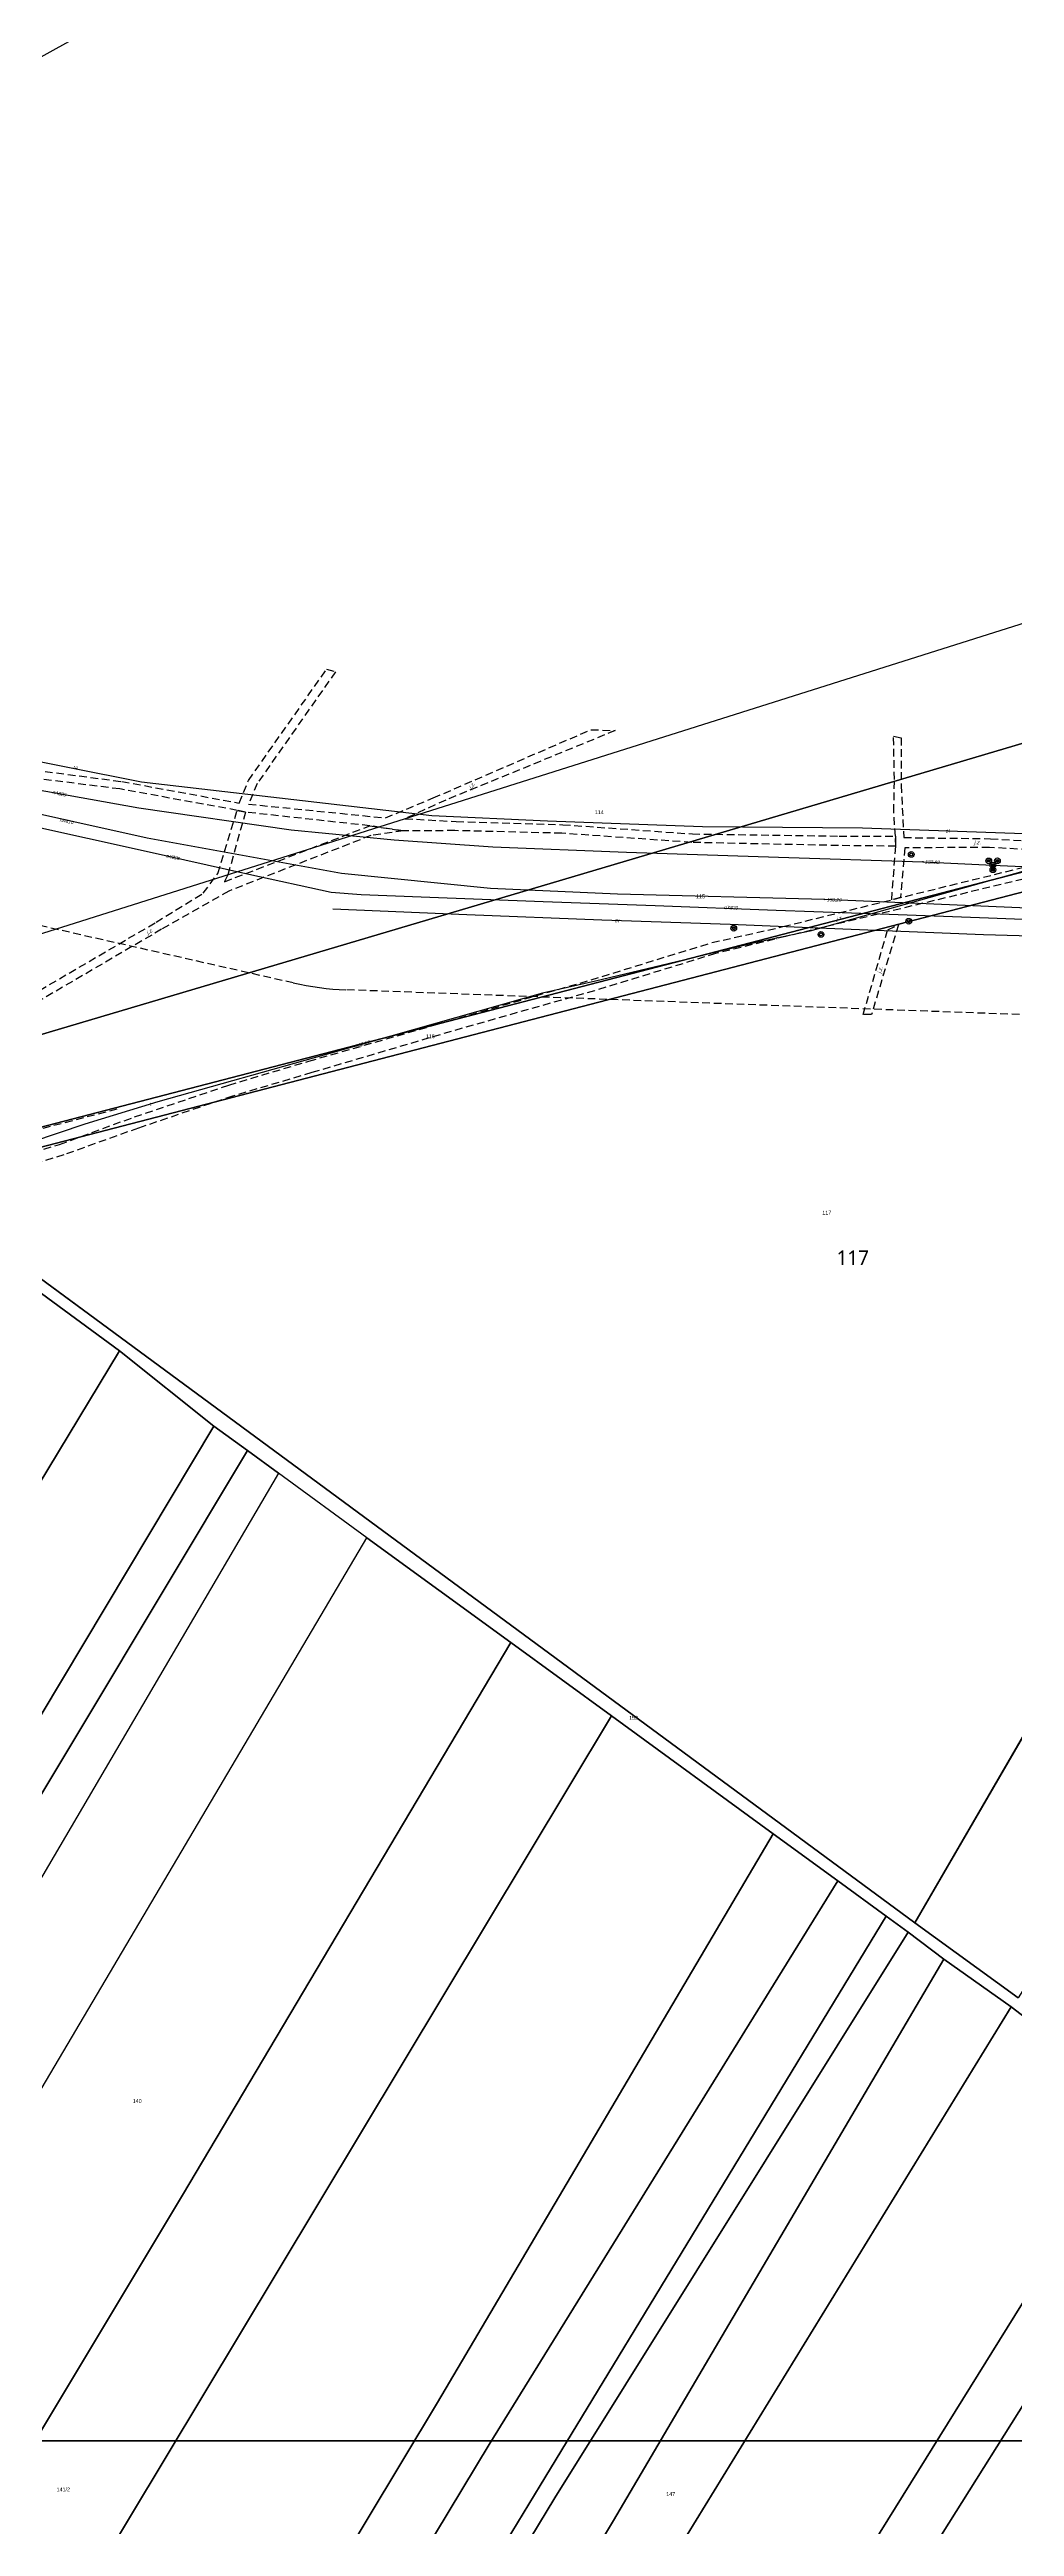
# Model space of a CAD drawing. Header units: metres. Extents: x 7542702 to 7555152, y 5804026 to 5815503.
# Drawn here: x 7547594 to 7547847, y 5806452 to 5807100 of the extents above; entities that cross this region are included whole.
import ezdxf

# ---------------------------------------------------------------- set-up
doc = ezdxf.new("R2010")
doc.units = ezdxf.units.M
doc.linetypes.add('4001', pattern=[0])
doc.linetypes.add('4003', pattern=[3, 2, -1])
for name, color, linetype in [('Drogi', 135, 'Continuous'), ('Dzialki', 165, 'Continuous'), ('Linie_napowietrzne', 184, 'Continuous'), ('Projekty', 252, 'Continuous'), ('Uz_Specjalne', 7, 'Continuous'), ('Uz_Telekomunikacja', 252, 'Continuous')]:
    doc.layers.add(name, color=color, linetype=linetype)
doc.styles.get("Standard").update_dxf_attribs({"font": 'arial.ttf'})

# ---------------------------------------------------------------- blocks, each defined once
blk = doc.blocks.new('1524')
at = {"layer": 'Drogi', "color": 8, "linetype": 'Continuous'}
for radius in [1.5, 0.75]:
    blk.add_circle((0, 0), radius, dxfattribs=at)
blk = doc.blocks.new('1525')
at = {"layer": 'Drogi', "color": 8, "linetype": 'Continuous'}
for radius in [1.5, 0.75, 0.65, 0.55, 0.45, 0.35, 0.25, 0.15]:
    blk.add_circle((0, 0), radius, dxfattribs=at)
blk = doc.blocks.new('1361')
at = {"layer": 'Linie_napowietrzne', "color": 184, "linetype": 'Continuous'}
blk.add_circle((0, 0), 0.5, dxfattribs=at)
blk = doc.blocks.new('1796')
at = {"layer": 'Uz_Specjalne', "color": 7, "linetype": 'Continuous'}
for radius in [0.16, 0.08]:
    blk.add_circle((0, 0), radius, dxfattribs=at)
blk = doc.blocks.new('1756')
at = {"layer": 'Uz_Telekomunikacja', "color": 220, "linetype": 'Continuous'}
for radius in [0.16, 0.08]:
    blk.add_circle((0, 0), radius, dxfattribs=at)

msp = doc.modelspace()

# ---------------------------------------------------------------- linework, layer by layer
at = {"layer": 'Defpoints', "color": 4, "lineweight": 70}
msp.add_lwpolyline([(7547468.78, 5806474.47), (7547861.29, 5806474.47), (7547861.29, 5806191.07), (7547468.78, 5806191.07)], close=True, dxfattribs=at)
at = {"layer": 'Drogi', "color": 8, "linetype": '4003'}
for p, q in [((7547646.5, 5806908.8), (7547666.92, 5806937.85)), ((7547669.26, 5806937.21), (7547648.76, 5806907.95)), ((7547666.92, 5806937.85), (7547669.26, 5806937.21)), ((7547694.8, 5806904.2), (7547736.06, 5806922.05)), ((7547742.36, 5806921.8), (7547698.07, 5806903.64)), ((7547736.06, 5806922.05), (7547742.36, 5806921.8)), ((7547815.43, 5806909.04), (7547815.22, 5806920.38)), ((7547815.22, 5806920.38), (7547817.23, 5806919.94)), ((7547817.23, 5806919.94), (7547817.18, 5806907.51)), ((7547612.84, 5806906.54), (7547581.07, 5806910.54)), ((7547581.38, 5806912.69), (7547613.35, 5806908.5)), ((7547613.35, 5806908.5), (7547644.08, 5806902.86)), ((7547644.08, 5806902.86), (7547646.5, 5806908.8)), ((7547815.27, 5806900.59), (7547815.43, 5806909.04)), ((7547643.54, 5806900.95), (7547612.84, 5806906.54)), ((7547648.76, 5806907.95), (7547646.48, 5806902.58)), ((7547646.48, 5806902.58), (7547682.31, 5806898.98)), ((7547682.31, 5806898.98), (7547694.8, 5806904.2)), ((7547698.07, 5806903.64), (7547687.48, 5806898.77)), ((7547817.18, 5806907.51), (7547817.9, 5806893.84)), ((7547638.46, 5806884.46), (7547643.54, 5806900.95)), ((7547640.23, 5806882.28), (7547678.21, 5806896.91)), ((7547645.71, 5806900.48, 133.6), (7547641.1, 5806884.1)), ((7547645.71, 5806900.48, 133.6), (7547643.54, 5806900.95)), ((7547643.54, 5806900.95), (7547645.71, 5806900.48, 133.6)), ((7547678.21, 5806896.91, 133.8), (7547645.71, 5806900.48, 133.6)), ((7547687.05, 5806895.58), (7547678.21, 5806896.91, 133.8)), ((7547678.21, 5806896.91), (7547687.05, 5806895.58)), ((7547687.05, 5806895.58), (7547678.46, 5806894.36)), ((7547700.43, 5806895.65), (7547687.05, 5806895.58)), ((7547687.48, 5806898.77), (7547700.84, 5806898.02)), ((7547728.45, 5806894.96), (7547700.43, 5806895.65)), ((7547700.84, 5806898.02), (7547728.71, 5806897.2)), ((7547728.71, 5806897.2), (7547762.58, 5806894.79)), ((7547786.27, 5806870.53), (7547912.21, 5806901.62, 134.58)), ((7547913.31, 5806898.46, 134.68), (7547786.98, 5806867.96)), ((7547815.7, 5806894.2), (7547815.27, 5806900.59)), ((7547678.46, 5806894.36), (7547641.34, 5806879.84)), ((7547762.41, 5806892.56), (7547728.45, 5806894.96)), ((7547800.78, 5806891.74), (7547762.41, 5806892.56)), ((7547762.58, 5806894.79), (7547800.99, 5806894.21)), ((7547815.78, 5806891.57), (7547800.78, 5806891.74)), ((7547800.99, 5806894.21), (7547815.7, 5806894.2)), ((7547814.73, 5806877.58), (7547815.78, 5806891.57)), ((7547815.7, 5806894.2), (7547815.78, 5806891.57)), ((7547815.78, 5806891.57), (7547815.7, 5806894.2)), ((7547818.19, 5806891.15), (7547817.06, 5806878.12)), ((7547817.9, 5806893.84), (7547840.56, 5806893.53)), ((7547840.29, 5806891.25), (7547818.19, 5806891.15)), ((7547856.62, 5806890.32), (7547840.29, 5806891.25)), ((7547840.56, 5806893.53), (7547858.41, 5806892.49)), ((7547634.67, 5806879.28), (7547638.46, 5806884.46)), ((7547641.1, 5806884.1), (7547640.23, 5806882.28)), ((7547622.33, 5806871.67), (7547634.67, 5806879.28)), ((7547641.34, 5806879.84), (7547623.76, 5806869.85)), ((7547817.06, 5806878.12), (7547814.73, 5806877.58)), ((7547581.48, 5806847.79), (7547622.33, 5806871.67)), ((7547623.76, 5806869.85), (7547584.76, 5806847.01)), ((7547767.71, 5806866.36), (7547786.27, 5806870.53)), ((7547807.27, 5806847.54), (7547813.68, 5806869.73)), ((7547816.47, 5806870.96), (7547809.45, 5806847.56)), ((7547813.68, 5806869.73), (7547816.47, 5806870.96)), ((7547736.14, 5806856.63), (7547767.71, 5806866.36)), ((7547768.67, 5806863.48), (7547736.98, 5806853.76)), ((7547786.98, 5806867.96), (7547768.67, 5806863.48)), ((7547698.63, 5806845.78), (7547736.14, 5806856.63)), ((7547736.98, 5806853.76), (7547699.48, 5806843.12)), ((7547662.3, 5806835.35), (7547698.63, 5806845.78)), ((7547809.45, 5806847.56), (7547807.27, 5806847.54)), ((7547699.48, 5806843.12), (7547663.05, 5806832.34)), ((7547641.39, 5806829.1), (7547662.3, 5806835.35)), ((7547663.05, 5806832.34), (7547642.34, 5806826.19)), ((7547616.71, 5806820.77), (7547641.39, 5806829.1)), ((7547642.34, 5806826.19), (7547617.69, 5806817.83)), ((7547597.1, 5806813.56), (7547616.71, 5806820.77)), ((7547617.69, 5806817.83), (7547598.18, 5806810.83)), ((7547581.48, 5806808.89), (7547597.1, 5806813.56)), ((7547598.18, 5806810.83), (7547582.15, 5806806.01))]:
    msp.add_line(p, q, dxfattribs=at)
at = {"layer": 'Dzialki'}
for p, q in [((7547622.44, 5807114.8), (7547429.92, 5807008.16)), ((7547532.7, 5806849.9), (7547860.21, 5806953.38)), ((7547545.86, 5806828.58), (7547881.53, 5806928.18)), ((7547881.53, 5806928.18), (7547545.86, 5806828.58)), ((7547902.28, 5806898.68), (7547557.88, 5806809.11)), ((7547557.88, 5806809.11), (7547902.28, 5806898.68)), ((7547560.22, 5806804.55), (7547903.98, 5806893.95)), ((7547903.98, 5806893.95), (7547560.22, 5806804.55)), ((7547939.27, 5806814.28), (7547820.76, 5806609.92)), ((7547820.76, 5806609.92), (7547939.27, 5806814.28)), ((7547614.56, 5806761.96), (7547557.59, 5806803.87)), ((7547557.59, 5806803.87), (7547614.56, 5806761.96)), ((7547568.59, 5806791.94), (7547612.78, 5806759.55)), ((7547568.59, 5806791.94), (7547612.78, 5806759.55)), ((7547612.78, 5806759.55), (7547568.59, 5806791.94)), ((7547453.73, 5806496.7), (7547612.78, 5806759.55)), ((7547612.78, 5806759.55), (7547453.73, 5806496.7)), ((7547612.78, 5806759.55), (7547453.73, 5806496.7)), ((7547612.78, 5806759.55), (7547637.46, 5806739.88)), ((7547637.46, 5806739.88), (7547612.78, 5806759.55)), ((7547820.76, 5806609.92), (7547614.56, 5806761.96)), ((7547614.56, 5806761.96), (7547820.76, 5806609.92)), ((7547553.72, 5806600.04), (7547637.46, 5806739.88)), ((7547637.46, 5806739.88), (7547553.72, 5806600.04)), ((7547637.46, 5806739.88), (7547646.24, 5806733.48)), ((7547646.24, 5806733.48), (7547637.46, 5806739.88)), ((7547646.24, 5806733.48), (7547562.12, 5806593.22)), ((7547562.12, 5806593.22), (7547646.24, 5806733.48)), ((7547646.24, 5806733.48), (7547654.35, 5806727.56)), ((7547654.35, 5806727.56), (7547646.24, 5806733.48)), ((7547654.35, 5806727.56), (7547566.32, 5806577.45)), ((7547677.48, 5806710.69), (7547654.35, 5806727.56)), ((7547582.61, 5806550.02), (7547677.48, 5806710.69)), ((7547677.48, 5806710.69), (7547715.13, 5806683.24)), ((7547715.13, 5806683.24), (7547677.48, 5806710.69)), ((7547715.13, 5806683.24), (7547629.19, 5806538.72)), ((7547629.19, 5806538.72), (7547715.13, 5806683.24)), ((7547715.13, 5806683.24), (7547741.42, 5806664.07)), ((7547741.42, 5806664.07), (7547715.13, 5806683.24)), ((7547653.99, 5806518.58), (7547741.42, 5806664.07)), ((7547741.42, 5806664.07), (7547653.99, 5806518.58)), ((7547741.42, 5806664.07), (7547783.72, 5806633.23)), ((7547783.72, 5806633.23), (7547741.42, 5806664.07)), ((7547695.94, 5806484.5), (7547783.72, 5806633.23)), ((7547783.72, 5806633.23), (7547695.94, 5806484.5)), ((7547783.72, 5806633.23), (7547800.62, 5806620.91)), ((7547800.62, 5806620.91), (7547783.72, 5806633.23)), ((7547709.47, 5806473.51), (7547800.62, 5806620.91)), ((7547800.62, 5806620.91), (7547709.47, 5806473.51)), ((7547800.62, 5806620.91), (7547813.24, 5806611.71)), ((7547813.24, 5806611.71), (7547800.62, 5806620.91)), ((7547722.75, 5806462.72), (7547813.24, 5806611.71)), ((7547813.24, 5806611.71), (7547722.75, 5806462.72)), ((7547813.24, 5806611.71), (7547819, 5806607.5)), ((7547819, 5806607.5), (7547813.24, 5806611.71)), ((7547726.64, 5806459.56), (7547819, 5806607.5)), ((7547819, 5806607.5), (7547726.64, 5806459.56)), ((7547819, 5806607.5), (7547828.32, 5806600.47)), ((7547828.32, 5806600.47), (7547819, 5806607.5)), ((7547847.82, 5806590.35), (7547820.76, 5806609.92)), ((7547820.76, 5806609.92), (7547847.82, 5806590.35)), ((7547741.96, 5806453.63), (7547828.32, 5806600.47)), ((7547828.32, 5806600.47), (7547741.96, 5806453.63)), ((7547828.32, 5806600.47), (7547846.01, 5806588)), ((7547846.01, 5806588), (7547828.32, 5806600.47)), ((7547846.01, 5806588), (7547681.78, 5806320.55)), ((7547681.78, 5806320.55), (7547846.01, 5806588)), ((7547846.01, 5806588), (7547880.52, 5806561.35)), ((7547880.52, 5806561.35), (7547846.01, 5806588)), ((7547715.94, 5806296.39), (7547880.52, 5806561.35)), ((7547880.52, 5806561.35), (7547715.94, 5806296.39)), ((7547726.48, 5806288.93), (7547891.64, 5806551.49)), ((7547891.64, 5806551.49), (7547726.48, 5806288.93)), ((7547629.19, 5806538.72), (7547556.66, 5806417.76)), ((7547556.66, 5806417.76), (7547629.19, 5806538.72)), ((7547581.35, 5806397.71), (7547653.99, 5806518.58)), ((7547653.99, 5806518.58), (7547581.35, 5806397.71)), ((7547623.82, 5806364.56), (7547695.94, 5806484.5)), ((7547695.94, 5806484.5), (7547623.82, 5806364.56)), ((7547637.52, 5806354.47), (7547709.47, 5806473.51)), ((7547709.47, 5806473.51), (7547637.52, 5806354.47)), ((7547651.47, 5806345.18), (7547722.75, 5806462.72)), ((7547722.75, 5806462.72), (7547651.47, 5806345.18)), ((7547655.54, 5806342.3), (7547726.64, 5806459.56)), ((7547726.64, 5806459.56), (7547655.54, 5806342.3)), ((7547669.22, 5806332.61), (7547741.96, 5806453.63)), ((7547741.96, 5806453.63), (7547669.22, 5806332.61))]:
    msp.add_line(p, q, dxfattribs=at)
at = {"layer": 'Dzialki', "flags": 128}
for points in [[(7547557.59, 5806803.87), (7547560.22, 5806804.55), (7547903.98, 5806893.95), (7547943.35, 5806912.24), (7547994.91, 5806949.69), (7548029.69, 5806981.52), (7548037.72, 5806975.76), (7547939.27, 5806814.28), (7547820.76, 5806609.92), (7547614.56, 5806761.96), (7547557.59, 5806803.87)], [(7547820.76, 5806609.92), (7547939.27, 5806814.28), (7548037.72, 5806975.76), (7548039.99, 5806973.86), (7548047.81, 5806967.32), (7548061.63, 5806955.78), (7548071.82, 5806947.26), (7547983.97, 5806803.87), (7547847.82, 5806590.35), (7547820.76, 5806609.92)]]:
    msp.add_lwpolyline(points, close=True, dxfattribs=at)
at = {"layer": 'Projekty', "linetype": '4003'}
for p, q in [((7547658.2, 5806855.8), (7547480.56, 5806896.03)), ((7547658.18, 5806855.8), (7547659.89, 5806855.44)), ((7547659.89, 5806855.44), (7547661.6, 5806855.11)), ((7547661.6, 5806855.11), (7547663.32, 5806854.83)), ((7547663.32, 5806854.83), (7547665.04, 5806854.58)), ((7547665.04, 5806854.58), (7547666.77, 5806854.38)), ((7547666.77, 5806854.38), (7547668.51, 5806854.21)), ((7547668.51, 5806854.21), (7547670.25, 5806854.09)), ((7547670.25, 5806854.09), (7547671.99, 5806854)), ((7548051.99, 5806840.03), (7547671.99, 5806854)), ((7547612.04, 5806822.76), (7547560.35, 5806809.31))]:
    msp.add_line(p, q, dxfattribs=at)
at = {"layer": 'Uz_Specjalne', "color": 7, "linetype": '4001'}
for p, q in [((7547579, 5806908.54), (7547617.79, 5806901.59)), ((7547579, 5806908.54), (7547617.79, 5806901.59)), ((7547620.02, 5806893.67), (7547577.71, 5806903.07)), ((7547620.02, 5806893.67), (7547577.71, 5806903.07)), ((7547589.82, 5806896.88, 131.84), (7547618.94, 5806890.41, 132.03)), ((7547617.79, 5806901.59), (7547657.62, 5806895.85)), ((7547617.79, 5806901.59), (7547657.62, 5806895.85)), ((7547657.62, 5806895.85), (7547684.57, 5806893.23)), ((7547657.62, 5806895.85), (7547684.57, 5806893.23)), ((7547618.94, 5806890.41, 132.03), (7547646.61, 5806884.28, 132.13)), ((7547670.85, 5806884.4), (7547620.02, 5806893.67)), ((7547670.85, 5806884.4), (7547620.02, 5806893.67)), ((7547684.57, 5806893.23), (7547710.38, 5806891.38)), ((7547684.57, 5806893.23), (7547710.38, 5806891.38)), ((7547710.38, 5806891.38), (7547745.34, 5806889.99)), ((7547710.38, 5806891.38), (7547745.34, 5806889.99)), ((7547745.34, 5806889.99), (7547785.15, 5806888.73)), ((7547745.34, 5806889.99), (7547785.15, 5806888.73)), ((7547646.61, 5806884.28, 132.13), (7547668.11, 5806879.58, 132.25)), ((7547709.82, 5806880.55), (7547670.85, 5806884.4)), ((7547709.82, 5806880.55), (7547670.85, 5806884.4)), ((7547785.15, 5806888.73), (7547822.9, 5806887.52)), ((7547785.15, 5806888.73), (7547822.9, 5806887.52)), ((7547822.9, 5806887.52), (7547841.21, 5806886.58)), ((7547822.9, 5806887.52), (7547841.21, 5806886.58)), ((7547841.21, 5806886.58), (7547880.79, 5806884.81)), ((7547841.21, 5806886.58), (7547880.79, 5806884.81)), ((7547668.11, 5806879.58, 132.25), (7547675.97, 5806878.97, 132.33)), ((7547675.97, 5806878.97, 132.33), (7547691.63, 5806878.37, 132.4)), ((7547691.63, 5806878.37, 132.4), (7547723.56, 5806877.11, 132.97)), ((7547743.01, 5806879.01), (7547709.82, 5806880.55)), ((7547743.01, 5806879.01), (7547709.82, 5806880.55)), ((7547723.56, 5806877.11, 132.97), (7547752.82, 5806876.05, 133.38)), ((7547797.12, 5806877.66), (7547743.01, 5806879.01)), ((7547797.12, 5806877.66), (7547743.01, 5806879.01)), ((7547752.82, 5806876.05, 133.38), (7547784.51, 5806874.87, 133.12)), ((7547854.31, 5806875.2), (7547797.12, 5806877.66)), ((7547854.31, 5806875.2), (7547797.12, 5806877.66)), ((7547784.51, 5806874.87, 133.12), (7547814.05, 5806873.79, 132.91)), ((7547814.05, 5806873.79, 132.91), (7547840.05, 5806872.8, 132.84)), ((7547840.05, 5806872.8, 132.84), (7547861.96, 5806872.04, 132.77))]:
    msp.add_line(p, q, dxfattribs=at)
at = {"layer": 'Uz_Telekomunikacja', "linetype": '4001'}
for p, q in [((7547618.48, 5806908.34), (7547579.12, 5806916.14)), ((7547618.48, 5806908.34), (7547579.12, 5806916.14)), ((7547694.41, 5806899.55), (7547618.48, 5806908.34)), ((7547694.41, 5806899.55), (7547618.48, 5806908.34)), ((7547724.71, 5806898.12), (7547694.41, 5806899.55)), ((7547724.71, 5806898.12), (7547694.41, 5806899.55)), ((7547765.26, 5806896.61), (7547724.71, 5806898.12)), ((7547765.26, 5806896.61), (7547724.71, 5806898.12)), ((7547807.12, 5806896.29), (7547765.26, 5806896.61)), ((7547807.12, 5806896.29), (7547765.26, 5806896.61)), ((7547889.24, 5806896.27, 133.47), (7547793.27, 5806869.37, 133.17)), ((7547854.24, 5806894.59), (7547807.12, 5806896.29)), ((7547854.24, 5806894.59), (7547807.12, 5806896.29)), ((7547703.59, 5806873.61, 132.85), (7547668.56, 5806875.09, 132.6)), ((7547738.9, 5806872.25, 133.33), (7547703.59, 5806873.61, 132.85)), ((7547772.44, 5806871.11, 133.26), (7547738.9, 5806872.25, 133.33)), ((7547795.5, 5806870.15, 133.08), (7547772.44, 5806871.11, 133.26)), ((7547793.27, 5806869.37, 133.17), (7547778.96, 5806866.29, 133.27)), ((7547817.09, 5806869.26, 132.85), (7547795.5, 5806870.15, 133.08)), ((7547778.96, 5806866.29, 133.27), (7547760.27, 5806861.8, 133.27)), ((7547838.73, 5806868.38, 132.95), (7547817.09, 5806869.26, 132.85)), ((7547861.79, 5806867.71, 133.14), (7547838.73, 5806868.38, 132.95)), ((7547760.27, 5806861.8, 133.27), (7547737.26, 5806856.24, 133.17)), ((7547723.37, 5806853.13, 132.87), (7547666.81, 5806837.09, 132.17)), ((7547737.26, 5806856.24, 133.17), (7547723.37, 5806853.13, 132.87)), ((7547666.81, 5806837.09, 132.17), (7547622.79, 5806824.69, 131.77)), ((7547622.79, 5806824.69, 131.77), (7547603.72, 5806818.82, 131.17)), ((7547603.72, 5806818.82, 131.17), (7547589.75, 5806814.11, 131.17))]:
    msp.add_line(p, q, dxfattribs=at)

# ---------------------------------------------------------------- block references
at = {"layer": 'Drogi', "color": 8, "xscale": 0.5, "yscale": 0.5, "zscale": 0.5}
for name, p in [('1524', (7547819.84, 5806889.42)), ('1524', (7547819.84, 5806889.42)), ('1525', (7547840.1, 5806887.73)), ('1525', (7547841.21, 5806886.58)), ('1525', (7547841.21, 5806885.42)), ('1525', (7547842.36, 5806887.76)), ('1524', (7547773.41, 5806870.11)), ('1524', (7547819.18, 5806871.94)), ('1524', (7547796.23, 5806868.5))]:
    msp.add_blockref(name, p, dxfattribs=at)
at = {"layer": 'Linie_napowietrzne', "color": 184, "xscale": 0.5, "yscale": 0.5, "zscale": 0.5}
msp.add_blockref('1361', (7547773.41, 5806870.11), dxfattribs=at)
msp.add_blockref('1361', (7547773.41, 5806870.11), dxfattribs=at)
at = {"layer": 'Uz_Specjalne', "color": 7, "xscale": 0.5, "yscale": 0.5, "zscale": 0.5}
for p in [(7547822.9, 5806887.52, 132.83), (7547797.12, 5806877.66, 133.2)]:
    msp.add_blockref('1796', p, dxfattribs=at)
at = {"layer": 'Uz_Telekomunikacja', "xscale": 0.5, "yscale": 0.5, "zscale": 0.5}
msp.add_blockref('1756', (7547676.03, 5806839.7), dxfattribs=at)

# ---------------------------------------------------------------- texts
at = {"layer": 'Drogi', "color": 8, "oblique": 15}
for rotation, p in [(54.89562, (7547704.79, 5806906.42)), (0.25926, (7547836.25, 5806892.05)), (29.60782, (7547620.13, 5806868.46)), (13.86699, (7547800.28, 5806872.03)), (77.63751, (7547811.97, 5806858.2))]:
    msp.add_text('j.z. ', height=1, rotation=rotation, dxfattribs=at).set_placement(p)
at = {"layer": 'Dzialki'}
for s, p in [('114', (7547737.08, 5806899.97)), ('115', (7547763.56, 5806877.94)), ('116', (7547692.87, 5806841.35)), ('117', (7547796.58, 5806795.22)), ('153', (7547746.04, 5806663.08)), ('140', (7547616.21, 5806562.81)), ('141/2', (7547596.3, 5806461.22)), ('147', (7547755.76, 5806460.01))]:
    msp.add_text(s, height=1, dxfattribs=at).set_placement(p)
at = {"layer": 'Dzialki', "insert": (7547800.32, 5806782.06), "char_height": 0.2, "width": 6.1139, "attachment_point": 7}
msp.add_mtext('\\fOpen Sans|i0|b0;\\H3.77157;117', dxfattribs=at)
at = {"layer": 'Uz_Specjalne', "color": 7, "oblique": 15}
for s, rotation, p in [('nA820', 347.01322, (7547595.08, 5806905.34)), ('nA820', 347.01322, (7547595.08, 5806905.34)), ('nA610', 346.95542, (7547597.02, 5806898.11)), ('nA610', 346.95542, (7547597.02, 5806898.11)), ('nX820', 347.50847, (7547624.81, 5806888.65)), ('132.83', 357.07409, (7547823.34, 5806887.06)), ('nX820', 357.81941, (7547770.8, 5806875.12)), ('133.20', 357.5715, (7547797.69, 5806877.18))]:
    msp.add_text(s, height=0.9, rotation=rotation, dxfattribs=at).set_placement(p)
at = {"layer": 'Uz_Telekomunikacja', "oblique": 15}
for s, rotation, p in [('tA', 348.62455, (7547600.52, 5806911.82)), ('tA', 348.62455, (7547600.52, 5806911.82)), ('tA', 357.39736, (7547828.82, 5806895.12)), ('tA', 357.39736, (7547828.82, 5806895.12)), ('tX', 358.05331, (7547742.25, 5806871.69)), ('t', 12.14669, (7547784.52, 5806867.08)), ('132.17', 15.83295, (7547674.52, 5806838.8)), ('t', 17.10906, (7547620.75, 5806823.59))]:
    msp.add_text(s, height=0.9, rotation=rotation, dxfattribs=at).set_placement(p)

doc.saveas('drawing.dxf')
